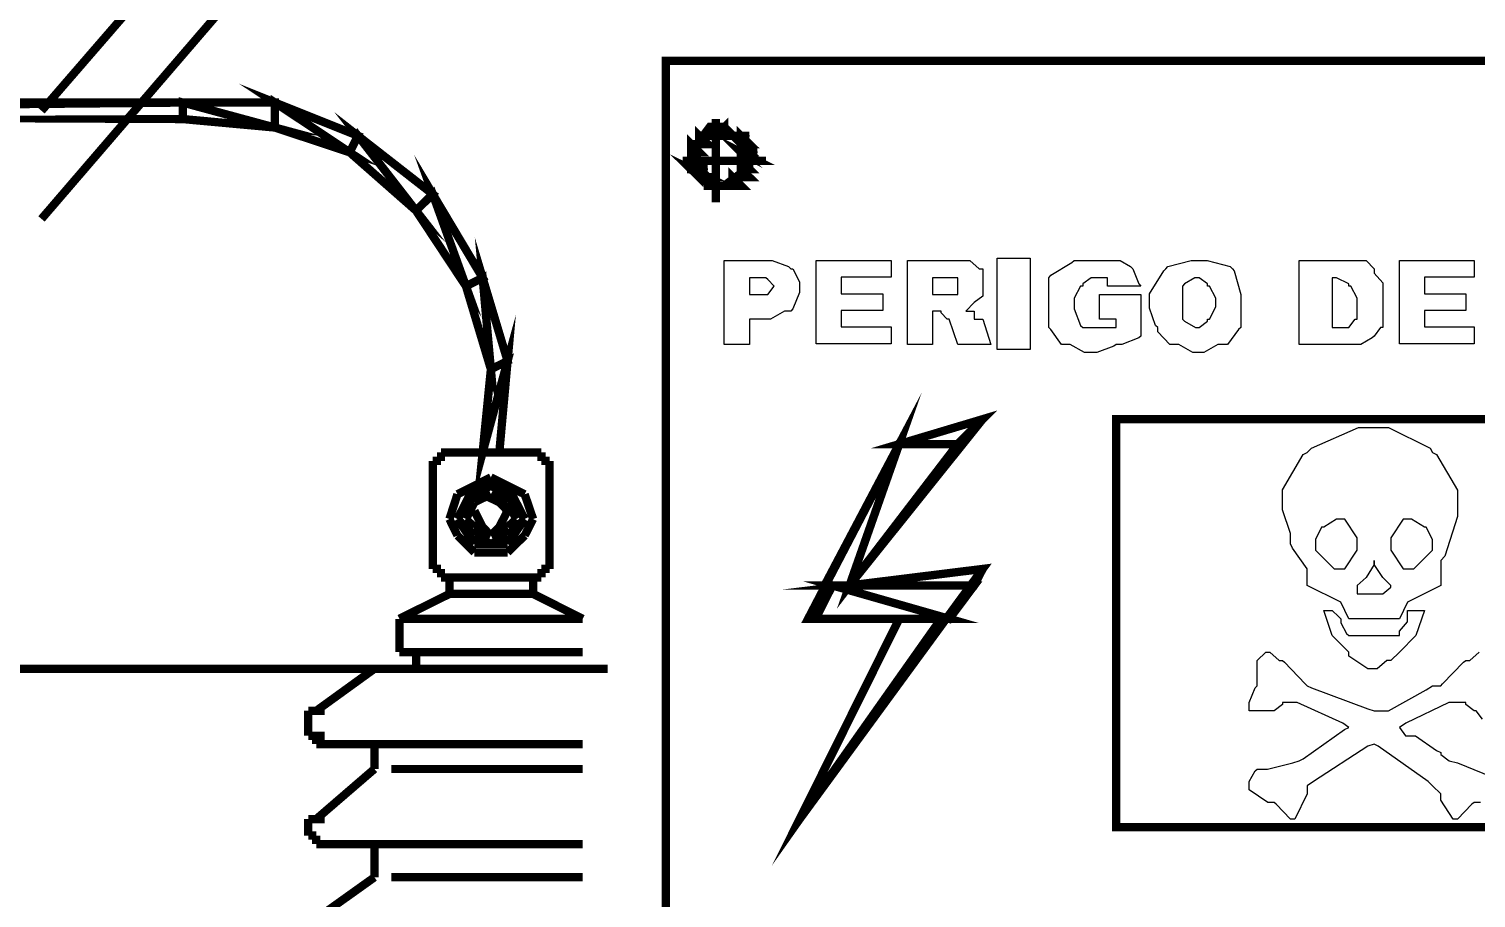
# Model space of a CAD drawing. Extents: x 219 to 1226, y 175 to 465.
# Drawn here: x 375.69 to 383.06, y 233.51 to 237.93 of the extents above; entities that cross this region are included whole.
import ezdxf

# ---------------------------------------------------------------- set-up
doc = ezdxf.new("R2010")
doc.units = 0
doc.header["$MEASUREMENT"] = 0
doc.layers.add('C00-00-00-BLACK', color=7, linetype='Continuous')
doc.layers.add('CFF-00-00', color=1, linetype='Continuous')

msp = doc.modelspace()

# ---------------------------------------------------------------- linework, layer by layer
at = {"layer": 'C00-00-00-BLACK', "const_width": 0.0423}
for points in [[(375.7561, 236.9626), (377.3251, 238.7856)], [(375.7561, 237.5126), (376.8591, 238.7856)], [(379.1901, 237.4706), (379.1901, 237.0476)], [(379.0211, 237.2586), (379.4441, 237.2586)], [(377.7901, 235.7316), (377.7901, 235.7746)], [(377.7901, 235.7746), (378.2591, 235.7746)], [(378.1291, 235.7746), (377.9601, 235.7746)], [(378.3011, 235.7746), (378.2591, 235.7746)], [(378.3011, 235.7316), (378.3011, 235.7746)], [(377.7481, 235.6906), (377.7481, 235.7316)], [(377.7481, 235.7316), (377.7901, 235.7316)], [(377.7481, 235.6906), (377.7481, 235.2246)], [(378.3431, 235.7316), (378.3011, 235.7316)], [(378.3431, 235.6906), (378.3431, 235.7316)], [(378.3431, 235.6906), (378.3431, 235.2246)], [(378.0441, 235.6476), (377.9601, 235.6046)], [(378.1291, 235.6046), (378.0441, 235.6476)], [(377.8741, 235.5616), (377.8331, 235.4356)], [(377.9601, 235.6046), (377.8741, 235.5616)], [(377.9601, 235.6046), (377.8741, 235.4356)], [(377.9601, 235.5616), (377.8741, 235.4356)], [(378.0441, 235.6046), (377.9601, 235.5616)], [(378.1291, 235.6046), (377.9601, 235.6046)], [(378.0441, 235.5616), (377.9601, 235.5206)], [(378.0871, 235.5206), (378.0021, 235.5616)], [(378.1291, 235.5616), (378.0441, 235.6046)], [(378.1291, 235.5206), (378.0441, 235.5616)], [(378.2161, 235.5616), (378.1291, 235.6046)], [(378.2161, 235.4356), (378.1291, 235.6046)], [(378.2161, 235.4356), (378.1291, 235.5616)], [(378.2591, 235.4356), (378.2161, 235.5616)], [(377.9601, 235.5206), (377.9171, 235.4356)], [(377.9601, 235.4776), (378.0021, 235.3946)], [(378.1291, 235.4776), (378.0871, 235.5206)], [(378.0871, 235.3946), (378.1291, 235.4776)], [(378.1731, 235.4356), (378.1291, 235.5206)], [(377.8331, 235.4356), (377.8741, 235.3516)], [(377.8741, 235.4356), (377.9601, 235.3516)], [(377.8741, 235.4356), (377.9601, 235.3086)], [(377.9171, 235.4356), (377.9601, 235.3946)], [(377.9601, 235.3946), (378.0441, 235.3516)], [(378.0021, 235.3946), (378.0441, 235.3516)], [(378.0441, 235.3516), (378.0871, 235.3946)], [(378.0441, 235.3516), (378.1291, 235.3946)], [(378.1291, 235.3946), (378.1731, 235.4356)], [(378.1291, 235.3516), (378.2161, 235.4356)], [(378.1291, 235.3086), (378.2161, 235.4356)], [(378.2161, 235.3516), (378.2591, 235.4356)], [(377.8741, 235.3516), (377.9601, 235.2656)], [(377.9601, 235.3516), (378.0441, 235.3086)], [(378.0441, 235.3086), (378.1291, 235.3516)], [(378.1291, 235.2656), (378.2161, 235.3516)], [(377.9601, 235.3086), (378.1291, 235.3086)], [(377.9601, 235.2656), (378.0441, 235.2656)], [(378.0441, 235.2656), (378.1291, 235.2656)], [(377.7481, 235.1816), (377.7481, 235.2246)], [(377.7901, 235.1816), (377.7481, 235.1816)], [(377.7901, 235.1386), (377.7901, 235.1816)], [(378.3011, 235.1386), (378.3011, 235.1816)], [(378.3011, 235.1816), (378.3431, 235.1816)], [(378.3431, 235.1816), (378.3431, 235.2246)], [(377.8331, 235.1386), (377.7901, 235.1386)], [(377.8331, 235.1386), (378.2591, 235.1386)], [(377.8331, 235.0546), (377.8331, 235.1386)], [(377.8331, 235.1386), (377.8741, 235.1386)], [(378.2591, 235.1386), (378.3011, 235.1386)], [(378.2591, 235.0546), (378.2591, 235.1386)], [(378.2591, 235.1386), (378.3011, 235.1386)], [(377.8331, 235.0546), (377.5781, 234.9276)], [(377.8331, 235.0546), (378.2591, 235.0546)], [(378.5121, 234.9276), (378.2591, 235.0546)], [(377.5781, 234.9276), (378.5121, 234.9276)], [(377.5781, 234.9276), (377.5781, 234.7586)], [(377.5781, 234.7586), (378.5121, 234.7586)], [(377.6631, 234.7586), (377.6631, 234.6736)], [(371.3021, 234.6736), (377.6631, 234.6736)], [(377.1551, 234.4596), (377.4511, 234.6736)], [(378.6391, 234.6736), (377.4511, 234.6736)], [(377.1141, 234.3326), (377.1141, 234.4596)], [(377.1141, 234.4596), (377.1551, 234.4596)], [(377.1551, 234.4596), (377.1981, 234.4596)], [(377.1551, 234.3326), (377.1141, 234.3326)], [(377.1551, 234.2906), (377.1551, 234.3326)], [(377.1551, 234.3326), (377.1981, 234.3326)], [(377.1981, 234.2906), (377.1551, 234.2906)], [(378.5121, 234.2906), (377.1981, 234.2906)], [(377.4511, 234.1636), (377.4511, 234.2906)], [(377.1551, 233.9086), (377.4511, 234.1636)], [(378.5121, 234.1636), (377.5371, 234.1636)], [(377.1141, 233.8246), (377.1141, 233.9086)], [(377.1141, 233.9086), (377.1551, 233.9086)], [(377.1551, 233.9086), (377.1981, 233.9086)], [(377.1551, 233.8246), (377.1141, 233.8246)], [(377.1551, 233.7816), (377.1551, 233.8246)], [(377.1981, 233.7816), (377.1551, 233.7816)], [(377.1551, 233.7816), (377.1981, 233.7816)], [(378.5121, 233.7816), (377.1981, 233.7816)], [(377.4511, 233.6126), (377.4511, 233.7816)], [(377.1551, 233.4016), (377.4511, 233.6126)], [(378.5121, 233.6126), (377.5371, 233.6126)]]:
    msp.add_lwpolyline(points, dxfattribs=at)
for points in [[(378.9351, 232.4246), (386.1451, 232.4246), (386.1451, 237.7666), (378.9351, 237.7666), (378.9351, 232.4246)], [(379.2321, 237.4276), (379.2321, 237.3856), (379.1901, 237.3856), (379.2321, 237.4276)], [(379.3601, 237.2586), (379.3601, 237.3026), (379.2321, 237.4306), (379.1901, 237.4306), (379.1591, 237.4306), (379.0631, 237.3026), (379.0631, 237.2586), (379.0631, 237.2266), (379.1591, 237.1316), (379.1901, 237.1316), (379.2321, 237.1316), (379.3601, 237.2266), (379.3601, 237.2586)], [(379.3601, 237.2586), (379.3601, 237.3026), (379.2321, 237.4306), (379.1901, 237.4306), (379.1591, 237.4306), (379.0631, 237.3026), (379.0631, 237.2586), (379.0631, 237.2266), (379.1591, 237.1316), (379.1901, 237.1316), (379.2321, 237.1316), (379.3601, 237.2266), (379.3601, 237.2586)], [(379.1051, 237.3856), (379.1051, 237.3436), (379.1481, 237.3436), (379.1051, 237.3856)], [(379.1051, 237.3436), (379.1481, 237.3436), (379.1051, 237.3856), (379.1051, 237.3436)], [(379.1481, 237.3856), (379.1051, 237.3856), (379.1481, 237.3856), (379.1481, 237.3856)], [(379.1051, 237.3856), (379.1481, 237.3856), (379.1481, 237.3856), (379.1051, 237.3856)], [(379.1051, 237.3856), (379.1481, 237.3856), (379.1481, 237.3856), (379.1051, 237.3856)], [(379.1051, 237.3856), (379.1481, 237.3856), (379.1481, 237.3856), (379.1051, 237.3856)], [(379.1901, 237.3856), (379.1481, 237.3856), (379.1901, 237.3856), (379.1901, 237.3856)], [(379.1481, 237.3856), (379.1901, 237.3856), (379.2321, 237.3856), (379.1481, 237.3856)], [(379.1901, 237.3856), (379.2321, 237.3856), (379.1481, 237.3856), (379.1901, 237.3856)], [(379.1481, 237.3856), (379.1481, 237.3856)], [(379.1481, 237.3856), (379.1901, 237.3856), (379.2321, 237.3856), (379.1481, 237.3856)], [(379.1481, 237.3856), (379.1901, 237.3856), (379.1901, 237.3856), (379.1481, 237.3856)], [(379.1481, 237.3856), (379.1901, 237.3856), (379.1901, 237.3856), (379.1481, 237.3856)], [(379.1481, 237.3856), (379.1901, 237.3856), (379.1901, 237.3856), (379.1481, 237.3856)], [(379.1481, 237.3856), (379.1901, 237.3856), (379.1901, 237.3856), (379.1481, 237.3856)], [(379.2321, 237.3856), (379.1901, 237.3856), (379.2321, 237.3856)], [(379.1901, 237.3856), (379.2321, 237.3856), (379.2741, 237.3856), (379.1901, 237.3856)], [(379.2321, 237.3856), (379.2741, 237.3856), (379.1901, 237.3856), (379.2321, 237.3856)], [(379.2321, 237.3856), (379.1901, 237.3856), (379.2321, 237.3856)], [(379.1901, 237.3856), (379.2321, 237.3856), (379.2741, 237.3856), (379.1901, 237.3856)], [(379.2321, 237.3856), (379.2741, 237.3856), (379.2741, 237.3856), (379.2321, 237.3856)], [(379.2321, 237.3856), (379.2741, 237.3856), (379.2741, 237.3856), (379.2321, 237.3856)], [(379.2321, 237.3856), (379.2741, 237.3856), (379.3171, 237.3856), (379.2321, 237.3856)], [(379.2741, 237.3856), (379.3171, 237.3856), (379.2321, 237.3856), (379.2741, 237.3856)], [(379.2741, 237.3856), (379.2321, 237.3856), (379.2741, 237.3856)], [(379.2321, 237.3856), (379.2741, 237.3856), (379.3171, 237.3856), (379.2321, 237.3856)], [(379.2741, 237.3856), (379.3171, 237.3856), (379.3171, 237.3856), (379.2741, 237.3856)], [(379.2741, 237.3856), (379.3171, 237.3856), (379.3171, 237.3856), (379.2741, 237.3856)], [(379.2741, 237.3856), (379.3171, 237.3856), (379.3171, 237.3856), (379.2741, 237.3856)], [(379.2741, 237.3856), (379.3171, 237.3856), (379.3171, 237.3856), (379.2741, 237.3856)], [(379.2741, 237.3856), (379.3171, 237.3856), (379.3601, 237.3856), (379.2741, 237.3856)], [(379.3171, 237.3856), (379.3601, 237.3856), (379.2741, 237.3856), (379.3171, 237.3856)], [(379.3171, 237.3856), (379.3171, 237.3436), (379.3601, 237.3436), (379.3171, 237.3856)], [(379.3171, 237.3436), (379.3601, 237.3436), (379.3171, 237.3856), (379.3171, 237.3436)], [(379.0631, 237.3016), (379.1051, 237.3016), (379.0631, 237.3436), (379.0631, 237.3016)], [(379.1051, 237.3436), (379.0631, 237.3436), (379.1051, 237.3436), (379.1051, 237.3436)], [(379.0631, 237.3436), (379.1051, 237.3436), (379.1481, 237.3436), (379.0631, 237.3436)], [(379.1051, 237.3436), (379.1481, 237.3436), (379.0631, 237.3436), (379.1051, 237.3436)], [(379.0631, 237.3016), (379.0631, 237.3436), (379.1051, 237.3436), (379.0631, 237.3016)], [(379.0631, 237.3016), (379.0631, 237.2586), (379.1051, 237.2586), (379.0631, 237.3016)], [(379.0631, 237.2586), (379.1051, 237.2586), (379.0631, 237.3016), (379.0631, 237.2586)], [(379.1051, 237.3436), (379.1481, 237.3436), (379.1481, 237.3436), (379.1051, 237.3436)], [(379.1051, 237.3436), (379.1481, 237.3436), (379.1481, 237.3436), (379.1051, 237.3436)], [(379.1051, 237.3436), (379.1481, 237.3436), (379.1481, 237.3436), (379.1051, 237.3436)], [(379.3601, 237.2586), (379.4011, 237.2586), (379.3171, 237.3016), (379.3601, 237.2586)], [(379.3171, 237.3436), (379.3171, 237.3016), (379.3601, 237.3016), (379.3171, 237.3436)], [(379.3171, 237.3016), (379.3601, 237.3016), (379.3171, 237.3436), (379.3171, 237.3016)], [(379.3171, 237.3436), (379.3601, 237.3436), (379.3601, 237.3436), (379.3171, 237.3436)], [(379.3171, 237.3436), (379.3601, 237.3436), (379.3601, 237.3436), (379.3171, 237.3436)], [(379.3171, 237.3436), (379.3601, 237.3436), (379.3601, 237.3436), (379.3171, 237.3436)], [(379.3171, 237.3436), (379.3601, 237.3436), (379.3601, 237.3436), (379.3171, 237.3436)], [(379.1051, 237.1746), (379.1481, 237.1746), (379.0631, 237.2156), (379.1051, 237.1746)], [(379.0631, 237.3016), (379.1051, 237.3016), (379.1051, 237.3016), (379.0631, 237.3016)], [(379.0631, 237.3016), (379.1051, 237.3016), (379.1051, 237.3016), (379.0631, 237.3016)], [(379.0631, 237.3016), (379.1051, 237.3016), (379.1051, 237.3016), (379.0631, 237.3016)], [(379.0631, 237.3016), (379.1051, 237.3016), (379.1051, 237.3016), (379.0631, 237.3016)], [(379.0631, 237.3016), (379.1051, 237.3016), (379.1051, 237.3016), (379.0631, 237.3016)], [(379.0631, 237.3016), (379.1051, 237.3016), (379.1051, 237.3016), (379.0631, 237.3016)], [(379.0631, 237.2586), (379.0631, 237.2156), (379.1051, 237.2156), (379.0631, 237.2586)], [(379.0631, 237.2156), (379.1051, 237.2156), (379.0631, 237.2586), (379.0631, 237.2156)], [(379.0631, 237.2586), (379.1051, 237.2586), (379.1051, 237.2586), (379.0631, 237.2586)], [(379.0631, 237.2586), (379.1051, 237.2586), (379.1051, 237.2586), (379.0631, 237.2586)], [(379.3601, 237.2586), (379.3171, 237.3016), (379.3601, 237.3016), (379.3601, 237.2586)], [(379.3171, 237.3016), (379.3601, 237.3016), (379.3601, 237.3016), (379.3171, 237.3016)], [(379.3171, 237.3016), (379.3601, 237.3016), (379.3601, 237.3016), (379.3171, 237.3016)], [(379.3171, 237.3016), (379.3601, 237.3016), (379.4011, 237.3016), (379.3171, 237.3016)], [(379.3601, 237.3016), (379.4011, 237.3016), (379.3171, 237.3016), (379.3601, 237.3016)], [(379.3601, 237.3016), (379.3171, 237.3016), (379.3601, 237.3016)], [(379.3171, 237.3016), (379.3601, 237.3016), (379.4011, 237.3016), (379.3171, 237.3016)], [(379.3171, 237.2156), (379.3601, 237.2156), (379.3171, 237.2586), (379.3171, 237.2156)], [(379.3601, 237.2586), (379.3171, 237.2586), (379.3601, 237.2586), (379.3601, 237.2586)], [(379.3171, 237.2586), (379.3601, 237.2586), (379.4011, 237.2586), (379.3171, 237.2586)], [(379.3601, 237.2586), (379.4011, 237.2586), (379.3171, 237.2586), (379.3601, 237.2586)], [(379.3171, 237.2156), (379.3171, 237.2586), (379.3601, 237.2586), (379.3171, 237.2156)], [(379.3171, 237.2156), (379.3171, 237.1746), (379.3601, 237.1746), (379.3171, 237.2156)], [(379.3171, 237.1746), (379.3601, 237.1746), (379.3171, 237.2156), (379.3171, 237.1746)], [(379.3601, 237.2586), (379.4011, 237.2586), (379.4011, 237.2586), (379.3601, 237.2586)], [(379.1051, 237.1746), (379.0631, 237.2156), (379.1051, 237.2156), (379.1051, 237.1746)], [(379.0631, 237.2156), (379.1051, 237.2156), (379.1051, 237.2156), (379.0631, 237.2156)], [(379.0631, 237.2156), (379.1051, 237.2156), (379.1051, 237.2156), (379.0631, 237.2156)], [(379.0631, 237.2156), (379.1051, 237.2156), (379.1481, 237.2156), (379.0631, 237.2156)], [(379.1051, 237.2156), (379.1481, 237.2156), (379.0631, 237.2156), (379.1051, 237.2156)], [(379.1051, 237.2156), (379.0631, 237.2156), (379.1051, 237.2156)], [(379.0631, 237.2156), (379.1051, 237.2156), (379.1481, 237.2156), (379.0631, 237.2156)], [(379.1051, 237.1746), (379.1481, 237.1746), (379.1481, 237.1746), (379.1051, 237.1746)], [(379.1051, 237.1746), (379.1481, 237.1746), (379.1481, 237.1746), (379.1051, 237.1746)], [(379.1051, 237.1746), (379.1481, 237.1746), (379.1481, 237.1746), (379.1051, 237.1746)], [(379.1051, 237.1746), (379.1481, 237.1746), (379.1481, 237.1746), (379.1051, 237.1746)], [(379.1051, 237.1746), (379.1481, 237.1746), (379.1481, 237.1746), (379.1051, 237.1746)], [(379.1051, 237.1746), (379.1481, 237.1746), (379.1481, 237.1746), (379.1051, 237.1746)], [(379.1051, 237.1746), (379.1481, 237.1746), (379.1901, 237.1746), (379.1051, 237.1746)], [(379.1481, 237.1746), (379.1901, 237.1746), (379.1051, 237.1746), (379.1481, 237.1746)], [(379.1481, 237.1746), (379.1481, 237.1316), (379.1901, 237.1316), (379.1481, 237.1746)], [(379.1481, 237.1316), (379.1901, 237.1316), (379.1481, 237.1746), (379.1481, 237.1316)], [(379.2741, 237.1746), (379.2741, 237.1316), (379.3171, 237.1316), (379.2741, 237.1746)], [(379.2741, 237.1316), (379.3171, 237.1316), (379.2741, 237.1746), (379.2741, 237.1316)], [(379.3171, 237.1746), (379.2741, 237.1746), (379.3171, 237.1746), (379.3171, 237.1746)], [(379.2741, 237.1746), (379.3171, 237.1746), (379.3171, 237.1746), (379.2741, 237.1746)], [(379.2741, 237.1746), (379.3171, 237.1746), (379.3171, 237.1746), (379.2741, 237.1746)], [(379.2741, 237.1746), (379.3171, 237.1746), (379.3171, 237.1746), (379.2741, 237.1746)], [(379.3171, 237.2156), (379.3601, 237.2156), (379.3601, 237.2156), (379.3171, 237.2156)], [(379.3171, 237.2156), (379.3601, 237.2156), (379.3601, 237.2156), (379.3171, 237.2156)], [(379.3171, 237.2156), (379.3601, 237.2156), (379.3601, 237.2156), (379.3171, 237.2156)], [(379.3171, 237.2156), (379.3601, 237.2156), (379.3601, 237.2156), (379.3171, 237.2156)], [(379.3171, 237.1746), (379.3601, 237.1746), (379.3601, 237.1746), (379.3171, 237.1746)], [(379.3171, 237.1746), (379.3601, 237.1746), (379.3601, 237.1746), (379.3171, 237.1746)], [(379.3171, 237.1746), (379.3601, 237.1746), (379.3601, 237.1746), (379.3171, 237.1746)], [(379.3171, 237.1746), (379.3601, 237.1746), (379.3601, 237.1746), (379.3171, 237.1746)], [(379.1481, 237.1316), (379.1901, 237.1316), (379.1901, 237.1316), (379.1481, 237.1316)], [(379.1481, 237.1316), (379.1901, 237.1316), (379.1901, 237.1316), (379.1481, 237.1316)], [(379.1481, 237.1316), (379.1901, 237.1316), (379.2321, 237.1316), (379.1481, 237.1316)], [(379.1901, 237.1316), (379.2321, 237.1316), (379.1481, 237.1316), (379.1901, 237.1316)], [(379.1481, 237.1316), (379.1901, 237.1316), (379.2321, 237.1316), (379.1481, 237.1316)], [(379.1901, 237.1316), (379.2321, 237.1316), (379.1481, 237.1316), (379.1901, 237.1316)], [(379.2321, 237.1316), (379.1901, 237.1316), (379.1481, 237.1316), (379.2321, 237.1316)], [(379.1901, 237.1316), (379.1481, 237.1316), (379.2321, 237.1316), (379.1901, 237.1316)], [(379.1901, 237.1316), (379.2321, 237.1316), (379.2741, 237.1316), (379.1901, 237.1316)], [(379.2321, 237.1316), (379.2741, 237.1316), (379.1901, 237.1316), (379.2321, 237.1316)], [(379.2321, 237.1316), (379.1901, 237.1316), (379.2321, 237.1316)], [(379.1901, 237.1316), (379.2321, 237.1316), (379.2741, 237.1316), (379.1901, 237.1316)], [(379.2321, 237.1316), (379.2741, 237.1316), (379.1901, 237.1316), (379.2321, 237.1316)], [(379.2741, 237.1316), (379.2321, 237.1316), (379.2741, 237.1316), (379.2741, 237.1316)], [(379.2321, 237.1316), (379.2321, 237.1316)], [(379.2321, 237.1316), (379.2741, 237.1316), (379.3171, 237.1316), (379.2321, 237.1316)], [(379.2321, 237.1316), (379.2741, 237.1316), (379.2741, 237.1316), (379.2321, 237.1316)], [(379.2321, 237.1316), (379.2741, 237.1316), (379.2741, 237.1316), (379.2321, 237.1316)], [(379.2321, 237.1316), (379.2741, 237.1316), (379.2741, 237.1316), (379.2321, 237.1316)], [(379.2321, 237.1316), (379.2741, 237.1316), (379.2741, 237.1316), (379.2321, 237.1316)], [(379.2741, 237.1316), (379.2741, 237.1316)], [(380.1231, 235.8166), (379.8701, 235.0976), (379.7431, 235.0976), (380.1231, 235.8166)], [(380.5481, 235.9436), (379.8701, 235.0976), (380.5481, 235.1816), (379.6161, 233.9086), (380.1231, 234.9276), (379.6591, 234.9276), (380.1231, 235.8166), (380.5481, 235.9436)], [(380.5481, 235.9436), (380.4211, 235.8166), (380.1231, 235.8166), (380.5481, 235.9436)], [(381.2271, 235.9436), (381.2271, 233.8676), (383.8551, 233.8676), (383.8551, 235.9436), (381.2271, 235.9436)], [(380.4211, 235.8166), (380.1231, 235.8166), (379.8701, 235.0976), (380.4211, 235.8166)], [(380.5481, 235.1816), (380.5051, 235.0976), (379.8701, 235.0976), (380.5481, 235.1816)], [(380.5051, 235.0976), (379.7831, 235.0976), (380.3781, 234.9276), (380.5051, 235.0976)], [(379.7831, 235.0976), (380.3781, 234.9276), (379.6971, 234.9276), (379.7831, 235.0976)], [(380.1231, 234.9276), (380.3361, 234.9276), (379.6161, 233.9086), (380.1231, 234.9276)], [(379.6591, 234.9276), (380.1231, 234.9276), (380.1661, 234.9276), (379.6591, 234.9276)], [(380.3361, 234.9276), (380.3781, 234.9276), (380.1231, 234.9276), (380.3361, 234.9276)], [(380.3361, 234.9276), (380.1231, 234.9276), (380.3781, 234.9276), (380.3361, 234.9276)]]:
    msp.add_lwpolyline(points, close=True, dxfattribs=at)
at = {"layer": 'C00-00-00-BLACK'}
for points in [[(379.2321, 237.4276), (379.2321, 237.3856), (379.1901, 237.3856), (379.2321, 237.4276)], [(379.1051, 237.3436), (379.0631, 237.3436), (379.1051, 237.3436), (379.1051, 237.3436)], [(379.0631, 237.3436), (379.1051, 237.3436), (379.1481, 237.3436), (379.0631, 237.3436)], [(379.1051, 237.3436), (379.1481, 237.3436), (379.0631, 237.3436), (379.1051, 237.3436)], [(379.0631, 237.3016), (379.1051, 237.3016), (379.0631, 237.3436), (379.0631, 237.3016)], [(379.0631, 237.3016), (379.0631, 237.3436), (379.1051, 237.3436), (379.0631, 237.3016)], [(379.1481, 237.3856), (379.1051, 237.3856), (379.1481, 237.3856), (379.1481, 237.3856)], [(379.1051, 237.3856), (379.1481, 237.3856), (379.1481, 237.3856), (379.1051, 237.3856)], [(379.1051, 237.3856), (379.1481, 237.3856), (379.1481, 237.3856), (379.1051, 237.3856)], [(379.1051, 237.3856), (379.1481, 237.3856), (379.1481, 237.3856), (379.1051, 237.3856)], [(379.1051, 237.3856), (379.1051, 237.3436), (379.1481, 237.3436), (379.1051, 237.3856)], [(379.1051, 237.3436), (379.1481, 237.3436), (379.1051, 237.3856), (379.1051, 237.3436)], [(379.1051, 237.3436), (379.1481, 237.3436), (379.1481, 237.3436), (379.1051, 237.3436)], [(379.1051, 237.3436), (379.1481, 237.3436), (379.1481, 237.3436), (379.1051, 237.3436)], [(379.1051, 237.3436), (379.1481, 237.3436), (379.1481, 237.3436), (379.1051, 237.3436)], [(379.1901, 237.3856), (379.1481, 237.3856), (379.1901, 237.3856), (379.1901, 237.3856)], [(379.1481, 237.3856), (379.1901, 237.3856), (379.2321, 237.3856), (379.1481, 237.3856)], [(379.1901, 237.3856), (379.2321, 237.3856), (379.1481, 237.3856), (379.1901, 237.3856)], [(379.1481, 237.3856), (379.1901, 237.3856), (379.2321, 237.3856), (379.1481, 237.3856)], [(379.1481, 237.3856), (379.1901, 237.3856), (379.1901, 237.3856), (379.1481, 237.3856)], [(379.1481, 237.3856), (379.1901, 237.3856), (379.1901, 237.3856), (379.1481, 237.3856)], [(379.1481, 237.3856), (379.1901, 237.3856), (379.1901, 237.3856), (379.1481, 237.3856)], [(379.1481, 237.3856), (379.1901, 237.3856), (379.1901, 237.3856), (379.1481, 237.3856)], [(379.2321, 237.3856), (379.1901, 237.3856), (379.2321, 237.3856)], [(379.1901, 237.3856), (379.2321, 237.3856), (379.2741, 237.3856), (379.1901, 237.3856)], [(379.2321, 237.3856), (379.2741, 237.3856), (379.1901, 237.3856), (379.2321, 237.3856)], [(379.2321, 237.3856), (379.1901, 237.3856), (379.2321, 237.3856)], [(379.1901, 237.3856), (379.2321, 237.3856), (379.2741, 237.3856), (379.1901, 237.3856)], [(379.2321, 237.3856), (379.2741, 237.3856), (379.2741, 237.3856), (379.2321, 237.3856)], [(379.2321, 237.3856), (379.2741, 237.3856), (379.2741, 237.3856), (379.2321, 237.3856)], [(379.2321, 237.3856), (379.2741, 237.3856), (379.3171, 237.3856), (379.2321, 237.3856)], [(379.2741, 237.3856), (379.3171, 237.3856), (379.2321, 237.3856), (379.2741, 237.3856)], [(379.2741, 237.3856), (379.2321, 237.3856), (379.2741, 237.3856)], [(379.2321, 237.3856), (379.2741, 237.3856), (379.3171, 237.3856), (379.2321, 237.3856)], [(379.2741, 237.3856), (379.3171, 237.3856), (379.3171, 237.3856), (379.2741, 237.3856)], [(379.2741, 237.3856), (379.3171, 237.3856), (379.3171, 237.3856), (379.2741, 237.3856)], [(379.2741, 237.3856), (379.3171, 237.3856), (379.3171, 237.3856), (379.2741, 237.3856)], [(379.2741, 237.3856), (379.3171, 237.3856), (379.3171, 237.3856), (379.2741, 237.3856)], [(379.2741, 237.3856), (379.3171, 237.3856), (379.3601, 237.3856), (379.2741, 237.3856)], [(379.3171, 237.3856), (379.3601, 237.3856), (379.2741, 237.3856), (379.3171, 237.3856)], [(379.3171, 237.3856), (379.3171, 237.3436), (379.3601, 237.3436), (379.3171, 237.3856)], [(379.3171, 237.3436), (379.3601, 237.3436), (379.3171, 237.3856), (379.3171, 237.3436)], [(379.3171, 237.3436), (379.3601, 237.3436), (379.3601, 237.3436), (379.3171, 237.3436)], [(379.3171, 237.3436), (379.3601, 237.3436), (379.3601, 237.3436), (379.3171, 237.3436)], [(379.3171, 237.3436), (379.3601, 237.3436), (379.3601, 237.3436), (379.3171, 237.3436)], [(379.3171, 237.3436), (379.3601, 237.3436), (379.3601, 237.3436), (379.3171, 237.3436)], [(379.3171, 237.3436), (379.3171, 237.3016), (379.3601, 237.3016), (379.3171, 237.3436)], [(379.3171, 237.3016), (379.3601, 237.3016), (379.3171, 237.3436), (379.3171, 237.3016)], [(379.0631, 237.3016), (379.1051, 237.3016), (379.1051, 237.3016), (379.0631, 237.3016)], [(379.0631, 237.3016), (379.1051, 237.3016), (379.1051, 237.3016), (379.0631, 237.3016)], [(379.0631, 237.3016), (379.1051, 237.3016), (379.1051, 237.3016), (379.0631, 237.3016)], [(379.0631, 237.3016), (379.1051, 237.3016), (379.1051, 237.3016), (379.0631, 237.3016)], [(379.0631, 237.3016), (379.1051, 237.3016), (379.1051, 237.3016), (379.0631, 237.3016)], [(379.0631, 237.3016), (379.1051, 237.3016), (379.1051, 237.3016), (379.0631, 237.3016)], [(379.0631, 237.3016), (379.0631, 237.2586), (379.1051, 237.2586), (379.0631, 237.3016)], [(379.0631, 237.2586), (379.1051, 237.2586), (379.0631, 237.3016), (379.0631, 237.2586)], [(379.0631, 237.2586), (379.1051, 237.2586), (379.1051, 237.2586), (379.0631, 237.2586)], [(379.0631, 237.2586), (379.1051, 237.2586), (379.1051, 237.2586), (379.0631, 237.2586)], [(379.0631, 237.2586), (379.0631, 237.2156), (379.1051, 237.2156), (379.0631, 237.2586)], [(379.0631, 237.2156), (379.1051, 237.2156), (379.0631, 237.2586), (379.0631, 237.2156)], [(379.3171, 237.3016), (379.3601, 237.3016), (379.3601, 237.3016), (379.3171, 237.3016)], [(379.3171, 237.3016), (379.3601, 237.3016), (379.3601, 237.3016), (379.3171, 237.3016)], [(379.3171, 237.3016), (379.3601, 237.3016), (379.4011, 237.3016), (379.3171, 237.3016)], [(379.3601, 237.3016), (379.4011, 237.3016), (379.3171, 237.3016), (379.3601, 237.3016)], [(379.3601, 237.3016), (379.3171, 237.3016), (379.3601, 237.3016)], [(379.3171, 237.3016), (379.3601, 237.3016), (379.4011, 237.3016), (379.3171, 237.3016)], [(379.3601, 237.2586), (379.4011, 237.2586), (379.3171, 237.3016), (379.3601, 237.2586)], [(379.3601, 237.2586), (379.3171, 237.3016), (379.3601, 237.3016), (379.3601, 237.2586)], [(379.3601, 237.2586), (379.3171, 237.2586), (379.3601, 237.2586), (379.3601, 237.2586)], [(379.3171, 237.2586), (379.3601, 237.2586), (379.4011, 237.2586), (379.3171, 237.2586)], [(379.3601, 237.2586), (379.4011, 237.2586), (379.3171, 237.2586), (379.3601, 237.2586)], [(379.3171, 237.2156), (379.3601, 237.2156), (379.3171, 237.2586), (379.3171, 237.2156)], [(379.3171, 237.2156), (379.3171, 237.2586), (379.3601, 237.2586), (379.3171, 237.2156)], [(379.3601, 237.2586), (379.4011, 237.2586), (379.4011, 237.2586), (379.3601, 237.2586)], [(379.0631, 237.2156), (379.1051, 237.2156), (379.1051, 237.2156), (379.0631, 237.2156)], [(379.0631, 237.2156), (379.1051, 237.2156), (379.1051, 237.2156), (379.0631, 237.2156)], [(379.0631, 237.2156), (379.1051, 237.2156), (379.1481, 237.2156), (379.0631, 237.2156)], [(379.1051, 237.2156), (379.1481, 237.2156), (379.0631, 237.2156), (379.1051, 237.2156)], [(379.1051, 237.2156), (379.0631, 237.2156), (379.1051, 237.2156)], [(379.0631, 237.2156), (379.1051, 237.2156), (379.1481, 237.2156), (379.0631, 237.2156)], [(379.1051, 237.1746), (379.1481, 237.1746), (379.0631, 237.2156), (379.1051, 237.1746)], [(379.1051, 237.1746), (379.0631, 237.2156), (379.1051, 237.2156), (379.1051, 237.1746)], [(379.3171, 237.2156), (379.3601, 237.2156), (379.3601, 237.2156), (379.3171, 237.2156)], [(379.3171, 237.2156), (379.3601, 237.2156), (379.3601, 237.2156), (379.3171, 237.2156)], [(379.3171, 237.2156), (379.3601, 237.2156), (379.3601, 237.2156), (379.3171, 237.2156)], [(379.3171, 237.2156), (379.3601, 237.2156), (379.3601, 237.2156), (379.3171, 237.2156)], [(379.3171, 237.2156), (379.3171, 237.1746), (379.3601, 237.1746), (379.3171, 237.2156)], [(379.3171, 237.1746), (379.3601, 237.1746), (379.3171, 237.2156), (379.3171, 237.1746)], [(379.1051, 237.1746), (379.1481, 237.1746), (379.1481, 237.1746), (379.1051, 237.1746)], [(379.1051, 237.1746), (379.1481, 237.1746), (379.1481, 237.1746), (379.1051, 237.1746)], [(379.1051, 237.1746), (379.1481, 237.1746), (379.1481, 237.1746), (379.1051, 237.1746)], [(379.1051, 237.1746), (379.1481, 237.1746), (379.1481, 237.1746), (379.1051, 237.1746)], [(379.1051, 237.1746), (379.1481, 237.1746), (379.1481, 237.1746), (379.1051, 237.1746)], [(379.1051, 237.1746), (379.1481, 237.1746), (379.1481, 237.1746), (379.1051, 237.1746)], [(379.1051, 237.1746), (379.1481, 237.1746), (379.1901, 237.1746), (379.1051, 237.1746)], [(379.1481, 237.1746), (379.1901, 237.1746), (379.1051, 237.1746), (379.1481, 237.1746)], [(379.1481, 237.1746), (379.1481, 237.1316), (379.1901, 237.1316), (379.1481, 237.1746)], [(379.1481, 237.1316), (379.1901, 237.1316), (379.1481, 237.1746), (379.1481, 237.1316)], [(379.1481, 237.1316), (379.1901, 237.1316), (379.1901, 237.1316), (379.1481, 237.1316)], [(379.1481, 237.1316), (379.1901, 237.1316), (379.1901, 237.1316), (379.1481, 237.1316)], [(379.1481, 237.1316), (379.1901, 237.1316), (379.2321, 237.1316), (379.1481, 237.1316)], [(379.1901, 237.1316), (379.2321, 237.1316), (379.1481, 237.1316), (379.1901, 237.1316)], [(379.1481, 237.1316), (379.1901, 237.1316), (379.2321, 237.1316), (379.1481, 237.1316)], [(379.1901, 237.1316), (379.2321, 237.1316), (379.1481, 237.1316), (379.1901, 237.1316)], [(379.2321, 237.1316), (379.1901, 237.1316), (379.1481, 237.1316), (379.2321, 237.1316)], [(379.1901, 237.1316), (379.1481, 237.1316), (379.2321, 237.1316), (379.1901, 237.1316)], [(379.1901, 237.1316), (379.2321, 237.1316), (379.2741, 237.1316), (379.1901, 237.1316)], [(379.2321, 237.1316), (379.2741, 237.1316), (379.1901, 237.1316), (379.2321, 237.1316)], [(379.2321, 237.1316), (379.1901, 237.1316), (379.2321, 237.1316)], [(379.1901, 237.1316), (379.2321, 237.1316), (379.2741, 237.1316), (379.1901, 237.1316)], [(379.2321, 237.1316), (379.2741, 237.1316), (379.1901, 237.1316), (379.2321, 237.1316)], [(379.2741, 237.1316), (379.2321, 237.1316), (379.2741, 237.1316), (379.2741, 237.1316)], [(379.2321, 237.1316), (379.2741, 237.1316), (379.3171, 237.1316), (379.2321, 237.1316)], [(379.2321, 237.1316), (379.2741, 237.1316), (379.2741, 237.1316), (379.2321, 237.1316)], [(379.2321, 237.1316), (379.2741, 237.1316), (379.2741, 237.1316), (379.2321, 237.1316)], [(379.2321, 237.1316), (379.2741, 237.1316), (379.2741, 237.1316), (379.2321, 237.1316)], [(379.2321, 237.1316), (379.2741, 237.1316), (379.2741, 237.1316), (379.2321, 237.1316)], [(379.3171, 237.1746), (379.2741, 237.1746), (379.3171, 237.1746), (379.3171, 237.1746)], [(379.2741, 237.1746), (379.3171, 237.1746), (379.3171, 237.1746), (379.2741, 237.1746)], [(379.2741, 237.1746), (379.3171, 237.1746), (379.3171, 237.1746), (379.2741, 237.1746)], [(379.2741, 237.1746), (379.3171, 237.1746), (379.3171, 237.1746), (379.2741, 237.1746)], [(379.2741, 237.1746), (379.2741, 237.1316), (379.3171, 237.1316), (379.2741, 237.1746)], [(379.2741, 237.1316), (379.3171, 237.1316), (379.2741, 237.1746), (379.2741, 237.1316)], [(379.3171, 237.1746), (379.3601, 237.1746), (379.3601, 237.1746), (379.3171, 237.1746)], [(379.3171, 237.1746), (379.3601, 237.1746), (379.3601, 237.1746), (379.3171, 237.1746)], [(379.3171, 237.1746), (379.3601, 237.1746), (379.3601, 237.1746), (379.3171, 237.1746)], [(379.3171, 237.1746), (379.3601, 237.1746), (379.3601, 237.1746), (379.3171, 237.1746)], [(380.5481, 235.9436), (380.4211, 235.8166), (380.1231, 235.8166), (380.5481, 235.9436)], [(382.7111, 235.0126), (382.6701, 234.9276), (382.6371, 234.9276), (382.5651, 234.9276), (382.5421, 234.9276), (382.5201, 234.9276), (382.4701, 234.9276), (382.4551, 234.9276), (382.4551, 234.9276), (382.4121, 234.9276), (382.4121, 234.9276), (382.3711, 235.0126), (382.2011, 235.0976), (382.2011, 235.1816), (382.2011, 235.1816), (382.1261, 235.2876), (382.1161, 235.3086), (382.1161, 235.3626), (382.0741, 235.4826), (382.0741, 235.5206), (382.0741, 235.5846), (382.1791, 235.7646), (382.2011, 235.7746), (382.2221, 235.7966), (382.4621, 235.9006), (382.5421, 235.9006), (382.6151, 235.9006), (382.8271, 235.7966), (382.8381, 235.7746), (382.8591, 235.7646), (382.9661, 235.5826), (382.9661, 235.5206), (382.9661, 235.4476), (382.9011, 235.2466), (382.8811, 235.2246), (382.8811, 235.2246), (382.8811, 235.1816), (382.8811, 235.1816), (382.8811, 235.0976), (382.7111, 235.0126)], [(380.1231, 235.8166), (379.8701, 235.0976), (379.7431, 235.0976), (380.1231, 235.8166)], [(380.4211, 235.8166), (380.1231, 235.8166), (379.8701, 235.0976), (380.4211, 235.8166)], [(382.2431, 235.3086), (382.2431, 235.2766), (382.3381, 235.1816), (382.3711, 235.1816), (382.3921, 235.1816), (382.4551, 235.2766), (382.4551, 235.3086), (382.4551, 235.3406), (382.3921, 235.4356), (382.3711, 235.4356), (382.3491, 235.4356), (382.2851, 235.3946), (382.2851, 235.3946), (382.2741, 235.3946), (382.2431, 235.3306), (382.2431, 235.3086)], [(382.6271, 235.3086), (382.6271, 235.2766), (382.6891, 235.1816), (382.7111, 235.1816), (382.7431, 235.1816), (382.8381, 235.2766), (382.8381, 235.3086), (382.8381, 235.3306), (382.8061, 235.3946), (382.7971, 235.3946), (382.7971, 235.3946), (382.7321, 235.4356), (382.7111, 235.4356), (382.6891, 235.4356), (382.6271, 235.3406), (382.6271, 235.3086)], [(382.5421, 235.2246), (382.5421, 235.2036), (382.5001, 235.1386), (382.5001, 235.1386), (382.5001, 235.1386), (382.4551, 235.0976), (382.4551, 235.0976), (382.4551, 235.0976), (382.4551, 235.0546), (382.4551, 235.0546), (382.4551, 235.0546), (382.5001, 235.0546), (382.5001, 235.0546), (382.5001, 235.0546), (382.5421, 235.0546), (382.5421, 235.0546), (382.5421, 235.0546), (382.5731, 235.0546), (382.5851, 235.0546), (382.5851, 235.0546), (382.6271, 235.0886), (382.6271, 235.0976), (382.6271, 235.0976), (382.5941, 235.1296), (382.5851, 235.1386), (382.5851, 235.1386), (382.5421, 235.2036), (382.5421, 235.2246)], [(380.5481, 235.1816), (380.5051, 235.0976), (379.8701, 235.0976), (380.5481, 235.1816)], [(379.7831, 235.0976), (380.3781, 234.9276), (379.6971, 234.9276), (379.7831, 235.0976)], [(380.5051, 235.0976), (379.7831, 235.0976), (380.3781, 234.9276), (380.5051, 235.0976)], [(382.7971, 234.9696), (382.7541, 234.8426), (382.6701, 234.7586), (382.6701, 234.7586), (382.6271, 234.7156), (382.6271, 234.7156), (382.6051, 234.7156), (382.5571, 234.6736), (382.5421, 234.6736), (382.5091, 234.6736), (382.4121, 234.7376), (382.4121, 234.7586), (382.3281, 234.8426), (382.2851, 234.9696), (382.3281, 234.9696), (382.3281, 234.9696), (382.3601, 234.9396), (382.3711, 234.9276), (382.3711, 234.9076), (382.4011, 234.8536), (382.4121, 234.8426), (382.4441, 234.8426), (382.5171, 234.8426), (382.5421, 234.8426), (382.5731, 234.8426), (382.6451, 234.8426), (382.6701, 234.8426), (382.6701, 234.8646), (382.7111, 234.9126), (382.7111, 234.9276), (382.7111, 234.9276), (382.7111, 234.9696), (382.7111, 234.9696), (382.7971, 234.9696)], [(380.1231, 234.9276), (380.3361, 234.9276), (379.6161, 233.9086), (380.1231, 234.9276)], [(379.6591, 234.9276), (380.1231, 234.9276), (380.1661, 234.9276), (379.6591, 234.9276)], [(380.3361, 234.9276), (380.3781, 234.9276), (380.1231, 234.9276), (380.3361, 234.9276)], [(380.3361, 234.9276), (380.1231, 234.9276), (380.3781, 234.9276), (380.3361, 234.9276)]]:
    msp.add_lwpolyline(points, close=True, dxfattribs=at)
for points in [[(383.0821, 233.9936), (383.0501, 233.9936), (383.0391, 233.9846), (382.9661, 233.9086), (382.9661, 233.9086), (382.9441, 233.9086), (382.8811, 234.0046), (382.8811, 234.0366), (382.8811, 234.0366), (382.8381, 234.0776), (382.8381, 234.0776), (382.8161, 234.1006), (382.5621, 234.2806), (382.5421, 234.2906), (382.5091, 234.2806), (382.2331, 234.1006), (382.2011, 234.0776), (382.2011, 234.0366), (382.1371, 233.9086), (382.1161, 233.9086), (382.1161, 233.9086), (382.0421, 233.9846), (382.0321, 233.9936), (382.0001, 233.9936), (381.9051, 234.0576), (381.9051, 234.0776), (381.9051, 234.1006), (381.9351, 234.1536), (381.9461, 234.1636), (381.9991, 234.1636), (382.1271, 234.1946), (382.1591, 234.2046), (382.1791, 234.2156), (382.3901, 234.3646), (382.4121, 234.3746), (382.3811, 234.3966), (382.1501, 234.5026), (382.0741, 234.5026), (382.0741, 234.4926), (382.0321, 234.4596), (382.0321, 234.4596), (382.0321, 234.4596), (381.9891, 234.4596), (381.9891, 234.4596), (381.9671, 234.4596), (381.9201, 234.4596), (381.9051, 234.4596), (381.9051, 234.4596), (381.9051, 234.4926), (381.9051, 234.5026), (381.9051, 234.5026), (381.9351, 234.5766), (381.9461, 234.5866), (381.9461, 234.6086), (381.9461, 234.6736), (381.9461, 234.6736), (381.9461, 234.6736), (381.9461, 234.7156), (381.9461, 234.7156), (381.9461, 234.7156), (381.9891, 234.7586), (381.9891, 234.7586), (382.0101, 234.7586), (382.0581, 234.7156), (382.0741, 234.7156), (382.0841, 234.7066), (382.1901, 234.5976), (382.2011, 234.5866), (382.2221, 234.5766), (382.5091, 234.4706), (382.5421, 234.4596), (382.5421, 234.4596), (382.6151, 234.4596), (382.8061, 234.5656), (382.8381, 234.5866), (382.8381, 234.5866), (382.8701, 234.5866), (382.8811, 234.5866), (382.8901, 234.5976), (382.9971, 234.7066), (383.0081, 234.7156), (383.0281, 234.7156), (383.0761, 234.7586)], [(383.0931, 234.4166), (383.0601, 234.4596), (383.0501, 234.4596), (383.0501, 234.4596), (383.0081, 234.4926), (383.0081, 234.5026), (382.9221, 234.5026), (382.7021, 234.3966), (382.6701, 234.3746), (382.6701, 234.3746), (382.7001, 234.3326), (382.7111, 234.3326), (382.7521, 234.3326), (382.8591, 234.2586), (382.8811, 234.2476), (382.8811, 234.2376), (382.9241, 234.2046), (382.9241, 234.2046), (382.9651, 234.1946), (383.1771, 234.1086)]]:
    msp.add_lwpolyline(points, dxfattribs=at)
at = {"layer": 'CFF-00-00', "const_width": 0.0423}
for points in [[(377.3671, 237.3856), (377.3251, 237.3016), (376.9441, 237.5546), (377.3671, 237.3856)], [(367.6121, 237.4706), (376.4751, 237.5546), (376.4751, 237.4706), (367.6121, 237.4706)], [(367.6121, 237.5546), (367.6121, 237.4706), (376.4751, 237.5546), (367.6121, 237.5546)], [(376.9441, 237.5546), (376.9441, 237.4276), (376.4751, 237.5546), (376.9441, 237.5546)], [(376.9441, 237.4276), (376.4751, 237.5546), (376.4751, 237.4706), (376.9441, 237.4276)], [(377.3251, 237.3016), (376.9441, 237.5546), (376.9441, 237.4276), (377.3251, 237.3016)], [(377.7481, 237.0886), (377.6631, 237.0046), (377.3671, 237.3856), (377.7481, 237.0886)], [(377.6631, 237.0046), (377.3671, 237.3856), (377.3251, 237.3016), (377.6631, 237.0046)], [(378.0021, 236.6626), (377.9171, 236.6206), (377.7481, 237.0886), (378.0021, 236.6626)], [(377.9171, 236.6206), (377.7481, 237.0886), (377.6631, 237.0046), (377.9171, 236.6206)], [(378.1291, 236.2396), (378.0441, 236.1976), (378.0021, 236.6626), (378.1291, 236.2396)], [(378.0441, 236.1976), (378.0021, 236.6626), (377.9171, 236.6206), (378.0441, 236.1976)], [(378.0871, 235.7746), (378.0021, 235.7746), (378.1291, 236.2396), (378.0871, 235.7746)], [(378.0021, 235.7746), (378.1291, 236.2396), (378.0441, 236.1976), (378.0021, 235.7746)]]:
    msp.add_lwpolyline(points, close=True, dxfattribs=at)
at = {"layer": 'CFF-00-00'}
for points in [[(367.6121, 237.5546), (367.6121, 237.4706), (376.4751, 237.5546), (367.6121, 237.5546)], [(367.6121, 237.4706), (376.4751, 237.5546), (376.4751, 237.4706), (367.6121, 237.4706)], [(376.9441, 237.5546), (376.9441, 237.4276), (376.4751, 237.5546), (376.9441, 237.5546)], [(376.9441, 237.4276), (376.4751, 237.5546), (376.4751, 237.4706), (376.9441, 237.4276)], [(377.3671, 237.3856), (377.3251, 237.3016), (376.9441, 237.5546), (377.3671, 237.3856)], [(377.3251, 237.3016), (376.9441, 237.5546), (376.9441, 237.4276), (377.3251, 237.3016)], [(377.6631, 237.0046), (377.3671, 237.3856), (377.3251, 237.3016), (377.6631, 237.0046)], [(377.7481, 237.0886), (377.6631, 237.0046), (377.3671, 237.3856), (377.7481, 237.0886)], [(377.9171, 236.6206), (377.7481, 237.0886), (377.6631, 237.0046), (377.9171, 236.6206)], [(378.0021, 236.6626), (377.9171, 236.6206), (377.7481, 237.0886), (378.0021, 236.6626)], [(379.2321, 236.7516), (379.4441, 236.7516), (379.4761, 236.7516), (379.5591, 236.7196), (379.5711, 236.7086), (379.5821, 236.7086), (379.6161, 236.6426), (379.6161, 236.6206), (379.6161, 236.5886), (379.5821, 236.5046), (379.5711, 236.4936), (379.5391, 236.4936), (379.4671, 236.4526), (379.4441, 236.4526), (379.3601, 236.4526), (379.3601, 236.3236), (379.2321, 236.3236), (379.2321, 236.7516)], [(379.7001, 236.7516), (380.0821, 236.7516), (380.0821, 236.6656), (379.8271, 236.6656), (379.8271, 236.5816), (380.0391, 236.5816), (380.0391, 236.4966), (379.8271, 236.4966), (379.8271, 236.4126), (380.0821, 236.4126), (380.0821, 236.3266), (379.7001, 236.3266), (379.7001, 236.7516)], [(380.1661, 236.3236), (380.1661, 236.7516), (380.3781, 236.7516), (380.3991, 236.7516), (380.4621, 236.7516), (380.4621, 236.7516), (380.4831, 236.7516), (380.5311, 236.7086), (380.5481, 236.7086), (380.5481, 236.7086), (380.5481, 236.6426), (380.5481, 236.6206), (380.5481, 236.6206), (380.5481, 236.5786), (380.5481, 236.5786), (380.5481, 236.5696), (380.5051, 236.5366), (380.5051, 236.5366), (380.5051, 236.5366), (380.4621, 236.4936), (380.4621, 236.4936), (380.4621, 236.4936), (380.4941, 236.4936), (380.5051, 236.4936), (380.5051, 236.4936), (380.5051, 236.4636), (380.5051, 236.4526), (380.5051, 236.4526), (380.5371, 236.4526), (380.5481, 236.4526), (380.5891, 236.3236), (380.4211, 236.3236), (380.3781, 236.4526), (380.3671, 236.4526), (380.3361, 236.4846), (380.3361, 236.4936), (380.3361, 236.4936), (380.3021, 236.4936), (380.2931, 236.4936), (380.2931, 236.4936), (380.2931, 236.3236), (380.1661, 236.3236)], [(380.6211, 236.7636), (380.7901, 236.7636), (380.7901, 236.2976), (380.6211, 236.2976), (380.6211, 236.7636)], [(381.1431, 236.4526), (381.1431, 236.5786), (381.3541, 236.5786), (381.3541, 236.3666), (381.3431, 236.3576), (381.2561, 236.3236), (381.2271, 236.3236), (381.2161, 236.3146), (381.1291, 236.2826), (381.1001, 236.2826), (381.0671, 236.2826), (380.9941, 236.3236), (380.9711, 236.3236), (380.9491, 236.3236), (380.8951, 236.3996), (380.8851, 236.4096), (380.8851, 236.4416), (380.8851, 236.5136), (380.8851, 236.5366), (380.8851, 236.5686), (380.8851, 236.6396), (380.8851, 236.6626), (380.8951, 236.6756), (381.0021, 236.7416), (381.0141, 236.7516), (381.0141, 236.7516), (381.0781, 236.7516), (381.1001, 236.7516), (381.1321, 236.7516), (381.2271, 236.7516), (381.2271, 236.7516), (381.2481, 236.7516), (381.3011, 236.7196), (381.3121, 236.7086), (381.3121, 236.7086), (381.3431, 236.6316), (381.3541, 236.6206), (381.1841, 236.6206), (381.1841, 236.6206), (381.1841, 236.6626), (381.1841, 236.6626), (381.1621, 236.6626), (381.1161, 236.6626), (381.1001, 236.6626), (381.1001, 236.6626), (381.0581, 236.6316), (381.0581, 236.6206), (381.0461, 236.6206), (381.0141, 236.5586), (381.0141, 236.5366), (381.0141, 236.5046), (381.0461, 236.4206), (381.0581, 236.4096), (381.0581, 236.4096), (381.1211, 236.4096), (381.1431, 236.4096), (381.1431, 236.4096), (381.1731, 236.4096), (381.1841, 236.4096), (381.1841, 236.4096), (381.2161, 236.4096), (381.2271, 236.4096), (381.2271, 236.4526), (381.1431, 236.4526)], [(381.3971, 236.5366), (381.3971, 236.5806), (381.4701, 236.6976), (381.4811, 236.7086), (381.4901, 236.7196), (381.6101, 236.7516), (381.6501, 236.7516), (381.6911, 236.7516), (381.8081, 236.7196), (381.8201, 236.7086), (381.8291, 236.6976), (381.8621, 236.5776), (381.8621, 236.5366), (381.8621, 236.5046), (381.8621, 236.4346), (381.8621, 236.4096), (381.8511, 236.3996), (381.7951, 236.3236), (381.7771, 236.3236), (381.7451, 236.3236), (381.6741, 236.2826), (381.6501, 236.2826), (381.6181, 236.2826), (381.5471, 236.3236), (381.5231, 236.3236), (381.5011, 236.3236), (381.4391, 236.3886), (381.4391, 236.4096), (381.4281, 236.4206), (381.3971, 236.5076), (381.3971, 236.5366)], [(382.1591, 236.7516), (382.3711, 236.7516), (382.4031, 236.7516), (382.4761, 236.7516), (382.5001, 236.7516), (382.5001, 236.7516), (382.5421, 236.7086), (382.5421, 236.7086), (382.5421, 236.6866), (382.5851, 236.6366), (382.5851, 236.6206), (382.5851, 236.5996), (382.5851, 236.5526), (382.5851, 236.5366), (382.5851, 236.5046), (382.5851, 236.4346), (382.5851, 236.4096), (382.5731, 236.4096), (382.5421, 236.3666), (382.5421, 236.3666), (382.5311, 236.3576), (382.4731, 236.3236), (382.4551, 236.3236), (382.4331, 236.3236), (382.3861, 236.3236), (382.3711, 236.3236), (382.1591, 236.3236), (382.1591, 236.7516)], [(382.6701, 236.7516), (383.0501, 236.7516), (383.0501, 236.6656), (382.7971, 236.6656), (382.7971, 236.5816), (383.0081, 236.5816), (383.0081, 236.4966), (382.7971, 236.4966), (382.7971, 236.4126), (383.0501, 236.4126), (383.0501, 236.3266), (382.6701, 236.3266), (382.6701, 236.7516)], [(378.0441, 236.1976), (378.0021, 236.6626), (377.9171, 236.6206), (378.0441, 236.1976)], [(378.1291, 236.2396), (378.0441, 236.1976), (378.0021, 236.6626), (378.1291, 236.2396)], [(379.3601, 236.5786), (379.4011, 236.5786), (379.4011, 236.5786), (379.4441, 236.5786), (379.4441, 236.5786), (379.4541, 236.5786), (379.4861, 236.6206), (379.4861, 236.6206), (379.4861, 236.6206), (379.4541, 236.6536), (379.4441, 236.6626), (379.4441, 236.6626), (379.4111, 236.6626), (379.4011, 236.6626), (379.3601, 236.6626), (379.3601, 236.5786)], [(380.2931, 236.5786), (380.3361, 236.5786), (380.3361, 236.5786), (380.3781, 236.5786), (380.3781, 236.5786), (380.3781, 236.5786), (380.4211, 236.5786), (380.4211, 236.5786), (380.4211, 236.5786), (380.4211, 236.6206), (380.4211, 236.6206), (380.4211, 236.6206), (380.4211, 236.6626), (380.4211, 236.6626), (380.3991, 236.6626), (380.3511, 236.6626), (380.3361, 236.6626), (380.2931, 236.6626), (380.2931, 236.5786)], [(381.5661, 236.5366), (381.5661, 236.5156), (381.5661, 236.4526), (381.5661, 236.4526), (381.5761, 236.4426), (381.6311, 236.4096), (381.6501, 236.4096), (381.6501, 236.4096), (381.6931, 236.4426), (381.6931, 236.4526), (381.7031, 236.4526), (381.7351, 236.5156), (381.7351, 236.5366), (381.7351, 236.5586), (381.7031, 236.6206), (381.6931, 236.6206), (381.6931, 236.6316), (381.6501, 236.6626), (381.6501, 236.6626), (381.6281, 236.6626), (381.5761, 236.6316), (381.5661, 236.6206), (381.5661, 236.6206), (381.5661, 236.5586), (381.5661, 236.5366)], [(382.3281, 236.6626), (382.3281, 236.4096), (382.3281, 236.4096), (382.3491, 236.4096), (382.4121, 236.4096), (382.4121, 236.4096), (382.4121, 236.4096), (382.4441, 236.4526), (382.4551, 236.4526), (382.4551, 236.4526), (382.4551, 236.5156), (382.4551, 236.5366), (382.4551, 236.5586), (382.4221, 236.6206), (382.4121, 236.6206), (382.4121, 236.6316), (382.3491, 236.6626), (382.3281, 236.6626), (382.3281, 236.6626)], [(378.0871, 235.7746), (378.0021, 235.7746), (378.1291, 236.2396), (378.0871, 235.7746)], [(378.0021, 235.7746), (378.1291, 236.2396), (378.0441, 236.1976), (378.0021, 235.7746)]]:
    msp.add_lwpolyline(points, close=True, dxfattribs=at)

doc.saveas('drawing.dxf')
